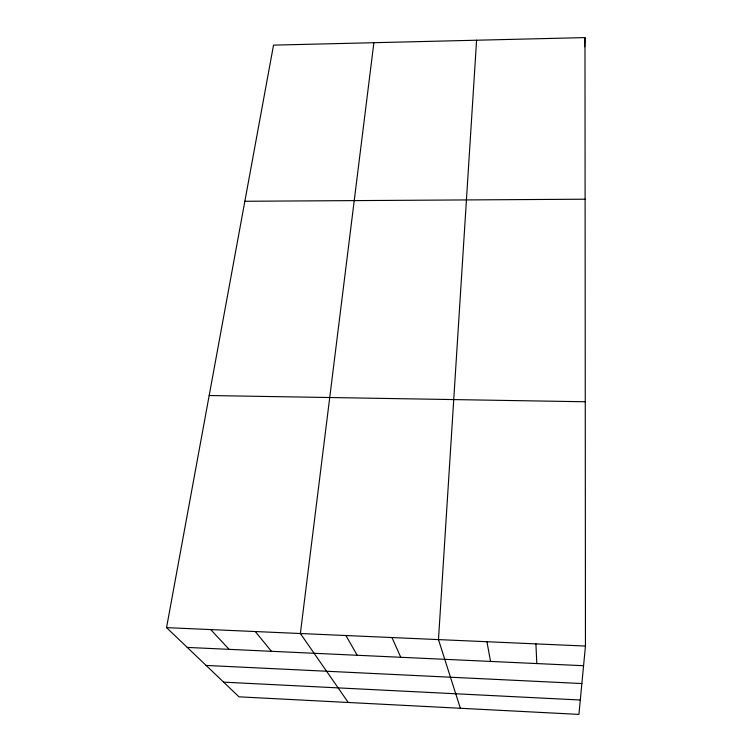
<?xml version="1.0" encoding="UTF-8"?>
<svg xmlns="http://www.w3.org/2000/svg" width="752" height="752" viewBox="0 0 752 752"><rect width="100%" height="100%" fill="white"/><g stroke="black" fill="none" stroke-linecap="round" stroke-linejoin="round"><path stroke-width="1.13" d="M584.661 46.774L584.981 37.6L273.531 45.129L166.549 627.638L238.986 696.831L578.918 714.4L585.451 646.062L584.981 37.6M476.589 40.223L438.472 639.595L460.356 708.271M373.876 42.704L300.368 633.522L348.261 702.481M244.851 201.273L585.103 199.205M209.178 395.524L585.263 401.765M166.549 627.638L585.451 646.062M187.257 647.416L583.571 665.727M206.114 665.435L581.869 683.549M223.617 682.149L580.3 700.009M210.692 629.574L229.116 649.352M255.295 631.539L271.397 651.307M345.92 635.525L357.209 655.265M391.952 637.546L400.769 657.276M486.929 641.729L490.548 661.431M535.913 643.881L536.815 663.565"/></g></svg>
